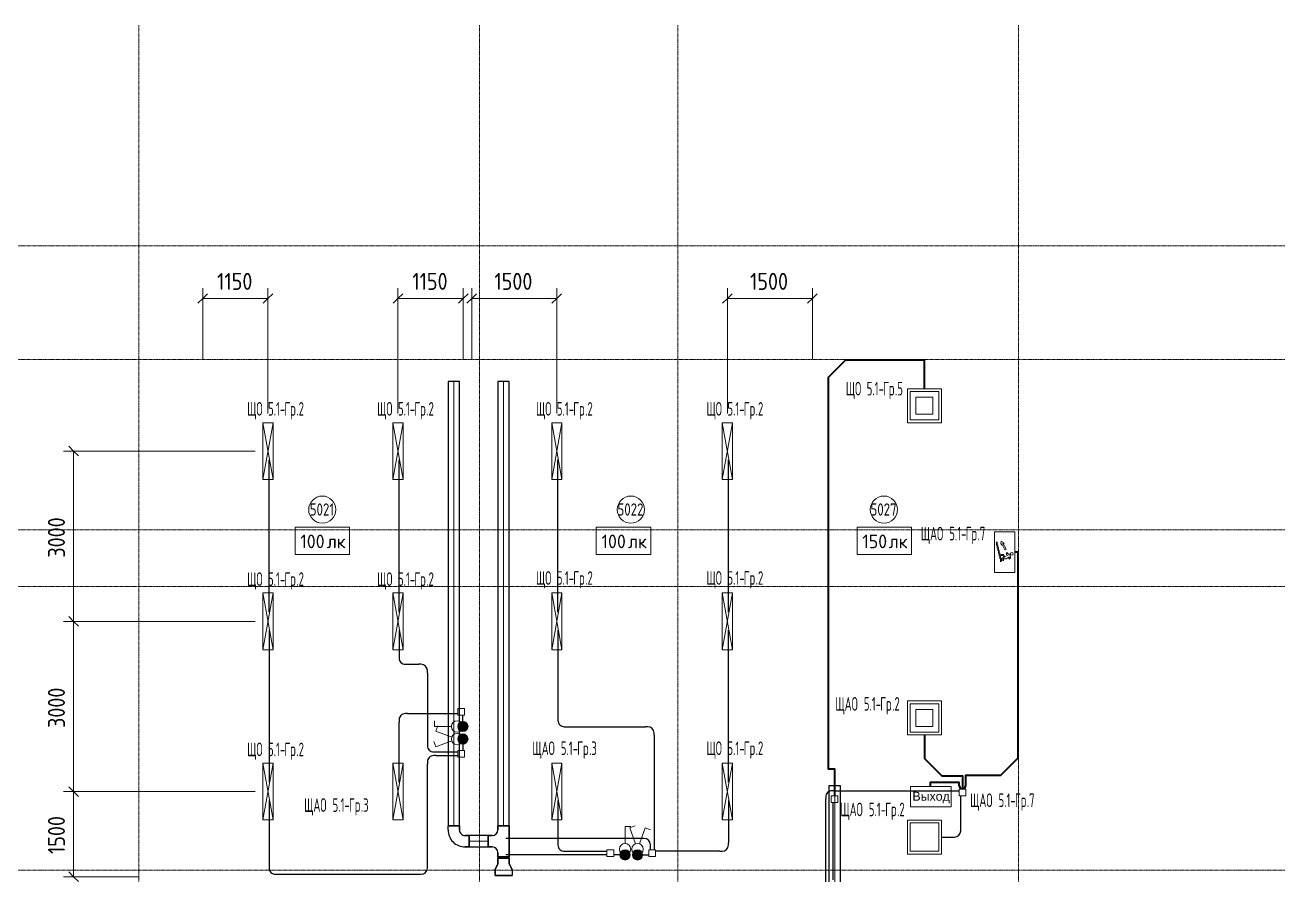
# Model space of a CAD drawing. Header units: millimetres. Extents: x -4730 to 98194, y -4296 to 93388.
# Drawn here: x 75996 to 98194, y 78419 to 93388 of the extents above; entities that cross this region are included whole.
import ezdxf

# ---------------------------------------------------------------- set-up
doc = ezdxf.new("R2010")
doc.units = ezdxf.units.MM
doc.linetypes.add('Линия сетки', pattern=[22.225, 12.7, -3.175, 3.175, -3.175])
doc.linetypes.add('Скрытая 0_75', pattern=[1.5, 0.75, -0.75])
for name, color, linetype, lineweight, true_color in [('Кабельные лотки', 5, 'Continuous', 25, 0x0000ff), ('Короба', 7, 'Continuous', 25, 0x008000), ('Опуск', 7, 'Скрытая 0_75', 18, 0x007f00), ('Соединительные детали кабельных лотков', 5, 'Continuous', 25, 0x0000ff), ('Соединительные детали коробов', 7, 'Continuous', 25, 0x008000), ('Типовые аннотации', 1, 'Continuous', 18, 0xff0000)]:
    doc.layers.add(name, color=color, linetype=linetype, lineweight=lineweight, true_color=true_color)
for name, color, linetype, lineweight in [('Марки помещений', 7, 'Continuous', 9), ('Марки силовых электроприборов', 7, 'Continuous', 9), ('Осевая линия', 7, 'Continuous', 18), ('Оси', 7, 'Continuous', 9), ('Провода', 7, 'Continuous', 35), ('Размеры', 7, 'Continuous', 9), ('Размеры-120', 7, 'Continuous', 9)]:
    doc.layers.add(name, color=color, linetype=linetype, lineweight=lineweight)
doc.styles.add('Arial', font='arial.ttf', dxfattribs={"height": 156})
doc.styles.add('GOST Common', font='GOST_Common.ttf', dxfattribs={"width": 0.6, "height": 240})
doc.styles.add('GOST Common_1', font='GOST_Common.ttf', dxfattribs={"width": 0.9, "height": 300})
doc.styles.add('GOST Common_2', font='GOST_Common.ttf', dxfattribs={"height": 240})
doc.styles.add('GOST Common_3', font='GOST_Common.ttf', dxfattribs={"width": 0.8, "height": 216})
doc.dimstyles.new('ADSK_Проверочный', dxfattribs={"dimscale": 304.8, "dimtxt": 301.714499, "dimasz": 0.556693, "dimexe": 0.590551, "dimexo": 0.590551, "dimgap": 0.19685, "dimtad": 1, "dimdec": 3, "dimrnd": 0.001, "dimdsep": 46, "dimtxsty": 'GOST Common_1', "dimblk1": 'OBLIQUE', "dimblk2": 'OBLIQUE', "dimsah": 1, "dimcen": 0.09, "dimazin": 0, "dimtfac": 1, "dimtdec": 4, "dimtix": 1, "dimtmove": 0, "dimatfit": 3, "dimfxl": 1, "dimtvp": 1, "dimtolj": 1, "dimtzin": 0, "dimarcsym": 2})

# ---------------------------------------------------------------- blocks, each defined once
blk = doc.blocks.new('M_Переходный патрубок для канального - Стандартная-3210953-Тех_ этаж')
at = {"layer": 'Соединительные детали кабельных лотков'}
for p, q in [((0, 150), (0, 150)), ((0, 150), (0, -150)), ((0, -150), (0, 150)), ((0, 150), (100, 150)), ((100, 150), (0, 150)), ((100, 150), (100, 150)), ((100, 150), (200, 100)), ((200, 100), (100, 150)), ((200, 100), (300, 100)), ((200, 100), (200, 100)), ((300, 100), (200, 100)), ((300, -100), (300, 100)), ((300, 100), (300, -100)), ((300, 100), (300, 100)), ((0, -150), (0, -150)), ((100, -150), (0, -150)), ((100, -150), (0, -150)), ((100, -150), (200, -100)), ((200, -100), (100, -150)), ((100, -150), (100, -150)), ((200, -100), (300, -100)), ((200, -100), (200, -100)), ((300, -100), (200, -100)), ((300, -100), (300, -100))]:
    blk.add_line(p, q, dxfattribs=at)
blk = doc.blocks.new('M_Горизонтальный изгиб-колено для канального - Стандартная-2451758-Тех_ этаж')
at = {"layer": 'Соединительные детали кабельных лотков'}
for p, q in [((-100, 200), (-100, 275)), ((100, 275), (-100, 275)), ((-100, 275), (100, 275)), ((-100, 275), (-100, 275)), ((-100, 275), (-100, 200)), ((100, 200), (100, 275)), ((100, 275), (100, 275)), ((100, 275), (100, 200)), ((-275, 100), (-275, 100)), ((-275, 100), (-275, -100)), ((-275, -100), (-275, 100)), ((-275, 100), (-200, 100)), ((-200, 100), (-275, 100)), ((-275, -100), (-275, -100)), ((-200, -100), (-275, -100)), ((-200, -100), (-275, -100))]:
    blk.add_line(p, q, dxfattribs=at)
for radius, end in [(100, 360), (300, 360), (100, 0), (300, 0)]:
    blk.add_arc((-200, 200), radius, 270, end, dxfattribs=at)
blk = doc.blocks.new('M_Горизонтальный тройник для канального - Радиус 100 мм-2451883-Тех_ этаж')
at = {"layer": 'Соединительные детали кабельных лотков'}
for p, q in [((275, 100), (-275, 100)), ((-275, 100), (-275, -100)), ((-275, -100), (-275, 100)), ((-275, 100), (275, 100)), ((-275, 100), (-275, 100)), ((275, -100), (275, 100)), ((275, 100), (275, -100)), ((275, 100), (275, 100)), ((-275, -100), (-200, -100)), ((-200, -100), (-275, -100)), ((-275, -100), (-275, -100)), ((-100, -200), (-100, -275)), ((-100, -275), (-100, -200)), ((100, -275), (100, -200)), ((100, -200), (100, -275)), ((200, -100), (275, -100)), ((275, -100), (200, -100)), ((275, -100), (275, -100)), ((-100, -275), (100, -275)), ((100, -275), (-100, -275)), ((-100, -275), (-100, -275)), ((100, -275), (100, -275))]:
    blk.add_line(p, q, dxfattribs=at)
for centre, start, end in [((-200, -200), 0, 90), ((-200, -200), 0, 90), ((200, -200), 90, 180), ((200, -200), 90, 180)]:
    blk.add_arc(centre, 100, start, end, dxfattribs=at)
blk = doc.blocks.new('M_Короб_ отвод - Плоский торец - ПВХ - Стандартная-2386742-Тех_ этаж')
at = {"layer": 'Соединительные детали коробов'}
for p, q in [((45130, 82371.95), (45130, 82410.05)), ((45130, 82260), (45130, 82371.95)), ((45130, 82260), (45130, 82260))]:
    blk.add_line(p, q, dxfattribs=at)
blk = doc.blocks.new('M_Короб_ отвод - Плоский торец - ПВХ - Стандартная-V1-Тех_ этаж')
at = {"layer": 'Соединительные детали коробов'}
for p, q in [((0, 111.95), (0, 150.05)), ((-150.05, 0), (-111.95, 0))]:
    blk.add_line(p, q, dxfattribs=at)
blk.add_arc((-111.95, 111.95), 111.95, 270, 0, dxfattribs=at)
blk = doc.blocks.new('DIMBLOCK110-Тех_ этаж')
at = {"layer": 'Размеры-120'}
for p, q in [((76849, 79885), (76764, 79970)), ((80047, 79885), (76669, 79885)), ((76849, 78385), (76849, 79885)), ((76849, 79885), (76934, 79800)), ((76849, 79885), (80047, 79885)), ((77990, 78385), (76669, 78385)), ((76849, 78385), (76764, 78470)), ((76849, 78385), (76934, 78300)), ((76849, 78385), (77990, 78385))]:
    blk.add_line(p, q, dxfattribs=at)
at = {"layer": 'Размеры-120', "color": 0, "insert": (76397, 78785), "char_height": 300, "width": 840.71, "attachment_point": 1, "rotation": 90, "line_spacing_factor": 1.022761, "style": 'GOST Common_1'}
blk.add_mtext('1500', dxfattribs=at)
blk = doc.blocks.new('_Oblique')
at = {"color": 0, "linetype": 'ByBlock', "lineweight": -2}
blk.add_line((-0.5, -0.5), (0.5, 0.5), dxfattribs=at)
blk = doc.blocks.new('DIMBLOCK111-Тех_ этаж')
at = {"layer": 'Размеры-120'}
for p, q in [((80047, 82885), (76669, 82885)), ((76849, 82885), (76764, 82970)), ((76849, 79885), (76849, 82885)), ((76849, 82885), (76934, 82800)), ((76849, 82885), (80047, 82885)), ((76849, 79885), (76764, 79970)), ((80047, 79885), (76669, 79885)), ((76849, 79885), (76934, 79800)), ((76849, 79885), (80047, 79885))]:
    blk.add_line(p, q, dxfattribs=at)
at = {"layer": 'Размеры-120', "color": 0, "insert": (76397, 81007), "char_height": 300, "width": 908.21, "attachment_point": 1, "rotation": 90, "line_spacing_factor": 1.022761, "style": 'GOST Common_1'}
blk.add_mtext('3000', dxfattribs=at)
blk = doc.blocks.new('DIMBLOCK112-Тех_ этаж')
at = {"layer": 'Размеры-120'}
for p, q in [((76849, 85885), (76764, 85970)), ((80047, 85885), (76669, 85885)), ((76849, 82885), (76849, 85885)), ((76849, 85885), (76934, 85800)), ((76849, 85885), (80047, 85885)), ((80047, 82885), (76669, 82885)), ((76849, 82885), (76764, 82970)), ((76849, 82885), (76934, 82800)), ((76849, 82885), (80047, 82885))]:
    blk.add_line(p, q, dxfattribs=at)
at = {"layer": 'Размеры-120', "color": 0, "insert": (76397, 84007), "char_height": 300, "width": 908.21, "attachment_point": 1, "rotation": 90, "line_spacing_factor": 1.022761, "style": 'GOST Common_1'}
blk.add_mtext('3000', dxfattribs=at)
blk = doc.blocks.new('DIMBLOCK113-Тех_ этаж')
at = {"layer": 'Размеры-120'}
for p, q in [((79125, 88573), (79040, 88488)), ((79125, 87510), (79125, 88753)), ((79125, 88573), (79210, 88658)), ((79125, 88573), (80275, 88573)), ((79125, 88573), (79125, 87510)), ((80275, 88573), (80190, 88488)), ((80275, 86545), (80275, 88753)), ((80275, 88573), (80360, 88658)), ((80275, 88573), (80275, 86545))]:
    blk.add_line(p, q, dxfattribs=at)
at = {"layer": 'Размеры-120', "color": 0, "insert": (79378, 89025), "char_height": 300, "width": 773.21, "attachment_point": 1, "line_spacing_factor": 1.022761, "style": 'GOST Common_1'}
blk.add_mtext('1150', dxfattribs=at)
blk = doc.blocks.new('DIMBLOCK114-Тех_ этаж')
at = {"layer": 'Размеры-120'}
for p, q in [((82565, 88573), (82480, 88488)), ((82565, 86545), (82565, 88753)), ((82565, 88573), (82650, 88658)), ((82565, 88573), (83715, 88573)), ((82565, 88573), (82565, 86545)), ((83715, 88573), (83630, 88488)), ((83715, 87510), (83715, 88753)), ((83715, 88573), (83800, 88658)), ((83715, 88573), (83715, 87510))]:
    blk.add_line(p, q, dxfattribs=at)
at = {"layer": 'Размеры-120', "color": 0, "insert": (82818, 89025), "char_height": 300, "width": 773.21, "attachment_point": 1, "line_spacing_factor": 1.022761, "style": 'GOST Common_1'}
blk.add_mtext('1150', dxfattribs=at)
blk = doc.blocks.new('DIMBLOCK115-Тех_ этаж')
at = {"layer": 'Размеры-120'}
for p, q in [((83865, 88573), (83780, 88488)), ((83865, 87510), (83865, 88753)), ((83865, 88573), (83950, 88658)), ((83865, 88573), (85365, 88573)), ((83865, 88573), (83865, 87510)), ((85365, 88573), (85280, 88488)), ((85365, 86545), (85365, 88753)), ((85365, 88573), (85450, 88658)), ((85365, 88573), (85365, 86545))]:
    blk.add_line(p, q, dxfattribs=at)
at = {"layer": 'Размеры-120', "color": 0, "insert": (84265, 89025), "char_height": 300, "width": 840.71, "attachment_point": 1, "line_spacing_factor": 1.022761, "style": 'GOST Common_1'}
blk.add_mtext('1500', dxfattribs=at)
blk = doc.blocks.new('DIMBLOCK116-Тех_ этаж')
at = {"layer": 'Размеры-120'}
for p, q in [((88370, 88573), (88285, 88488)), ((88370, 86545), (88370, 88753)), ((88370, 88573), (88455, 88658)), ((88370, 88573), (89870, 88573)), ((88370, 88573), (88370, 86545)), ((89870, 88573), (89785, 88488)), ((89870, 87510), (89870, 88753)), ((89870, 88573), (89955, 88658)), ((89870, 88573), (89870, 87510))]:
    blk.add_line(p, q, dxfattribs=at)
at = {"layer": 'Размеры-120', "color": 0, "insert": (88770, 89025), "char_height": 300, "width": 840.71, "attachment_point": 1, "line_spacing_factor": 1.022761, "style": 'GOST Common_1'}
blk.add_mtext('1500', dxfattribs=at)
blk = doc.blocks.new('ADSK_Марка_Помещение_1_ГОСТ21-501-2011 - Номер-85995-Тех_ этаж')
at = {"layer": 'Марки помещений'}
blk.add_circle((0, 0), 2, dxfattribs=at)
blk = doc.blocks.new('Морка помещения_освещённость_ - Морка помещения_освещённость_-1484368-Тех_ этаж')
at = {"layer": 'Марки помещений', "color": 190, "true_color": 0x8000ff}
for p, q in [((-4, 0), (-4, 4)), ((-4, 4), (4, 4)), ((4, 4), (4, 0)), ((4, 0), (-4, 0))]:
    blk.add_line(p, q, dxfattribs=at)

msp = doc.modelspace()

# ---------------------------------------------------------------- hatches: boundary and pattern name
at = {"layer": 'Опуск', "linetype": 'Continuous'}
h = msp.add_hatch(color=256, dxfattribs=at)
edge = h.paths.add_edge_path(flags=0)
edge.add_arc((83710, 81031.9086), 90, 180, 360)
edge.add_arc((83710, 81031.9086), 90, 0, 180)
h = msp.add_hatch(color=256, dxfattribs=at)
edge = h.paths.add_edge_path(flags=0)
edge.add_arc((83710, 80811.9086), 90, 180, 360)
edge.add_arc((83710, 80811.9086), 90, 0, 180)
h = msp.add_hatch(color=256, dxfattribs=at)
edge = h.paths.add_edge_path(flags=0)
edge.add_arc((86566.8132, 78770), 90, 180, 360)
edge.add_arc((86566.8132, 78770), 90, 0, 180)
h = msp.add_hatch(color=256, dxfattribs=at)
edge = h.paths.add_edge_path(flags=0)
edge.add_arc((86786.8132, 78770), 90, 180, 360)
edge.add_arc((86786.8132, 78770), 90, 0, 180)

# ---------------------------------------------------------------- linework, layer by layer
at = {"layer": 'Кабельные лотки'}
for p, q in [((83647.9607, 87110), (83447.9607, 87110)), ((83447.9607, 87110), (83447.9607, 79285)), ((83647.9607, 79285), (83647.9607, 87110)), ((84527.9607, 87110), (84327.9607, 87110)), ((84327.9607, 87110), (84327.9607, 79285)), ((84527.9607, 79285), (84527.9607, 87110)), ((90361.5401, 79985.7398), (90161.5401, 79985.7398)), ((90161.5401, 79985.7398), (90161.5401, 78205.6966)), ((90361.5401, 78205.6966), (90361.5401, 79985.7398)), ((83647.9607, 79285), (83447.9607, 79285)), ((84527.9607, 79285), (84327.9607, 79285)), ((83822.9607, 79110), (83822.9607, 78910)), ((84152.9607, 79110), (83822.9607, 79110)), ((84152.9607, 79110), (84152.9607, 78910)), ((83822.9607, 78910), (84152.9607, 78910)), ((84527.9607, 78735), (84327.9607, 78735)), ((84327.9607, 78735), (84327.9607, 78710)), ((84527.9607, 78710), (84327.9607, 78710)), ((84527.9607, 78710), (84527.9607, 78735))]:
    msp.add_line(p, q, dxfattribs=at)
at = {"layer": 'Короба'}
for p, q in [((80294.2469, 83048.8269), (80294.2469, 85728.8269)), ((82584.2469, 83048.8269), (82584.2469, 85728.8269)), ((85384.2469, 83048.8269), (85384.2469, 85728.8269)), ((88389.2469, 83048.8269), (88389.2469, 85728.8269)), ((80294.2469, 82728.8269), (80294.2469, 80048.8269)), ((82584.2469, 82728.8269), (82584.2469, 82278.8769)), ((85384.2469, 82728.8269), (85384.2469, 81178.8769)), ((88389.2469, 80048.8269), (88389.2469, 82728.8269)), ((82734.2969, 82128.8269), (82934.1969, 82128.8269)), ((83084.2469, 81978.7769), (83084.2469, 80733.4586)), ((82734.2969, 81260.4086), (83618.5, 81260.4086)), ((82584.2469, 80048.8269), (82584.2469, 81110.3586)), ((83710, 81181.9586), (83710, 81231.9086)), ((85534.2969, 81028.8269), (86928.2632, 81028.8269)), ((87078.3132, 80878.7769), (87078.3132, 78861.5)), ((83234.2969, 80583.4086), (83618.5, 80583.4086)), ((83710, 80661.8586), (83710, 80611.9086)), ((83084.2469, 78578.8769), (83084.2469, 80370.3586)), ((83234.2969, 80520.4086), (83618.5, 80520.4086)), ((80294.2469, 79728.8269), (80294.2469, 78578.8769)), ((85384.2469, 79728.8269), (85384.2469, 78983.05)), ((88389.2469, 79728.8269), (88389.2469, 78983.05)), ((90104.7098, 78202.4245), (90104.7098, 79751.1426)), ((90226.4903, 79691.4133), (90226.4903, 78332.8534)), ((90254.7598, 79901.1926), (92454.893, 79901.1926)), ((92483.393, 79233.9245), (92483.393, 79809.6926)), ((86865.2632, 79061.5), (84466.8132, 79061.5)), ((92144.0457, 79083.8745), (92333.343, 79083.8745)), ((85534.2969, 78833), (86246.8132, 78833)), ((87015.3132, 78861.5), (87015.3132, 78911.45)), ((88239.1969, 78833), (87106.8132, 78833)), ((86246.8132, 78770), (84466.8132, 78770)), ((86416.7632, 78770), (86366.8132, 78770)), ((86936.8632, 78770), (86986.8132, 78770)), ((80444.2969, 78428.8269), (82934.1969, 78428.8269))]:
    msp.add_line(p, q, dxfattribs=at)
at = {"layer": 'Опуск', "linetype": 'Continuous'}
for centre, start, end in [((83710, 81031.9086), 0, 180), ((83710, 81031.9086), 180, 0), ((83710, 80811.9086), 0, 180), ((83710, 80811.9086), 180, 0), ((86566.8132, 78770), 0, 180), ((86786.8132, 78770), 0, 180), ((86566.8132, 78770), 180, 0), ((86786.8132, 78770), 180, 0)]:
    msp.add_arc(centre, 90, start, end, dxfattribs=at)
at = {"layer": 'Осевая линия'}
for p, q in [((83547.9607, 79285), (83547.9607, 87110)), ((84427.9607, 79285), (84427.9607, 87110)), ((90261.5401, 78205.6966), (90261.5401, 79985.7398)), ((84152.9607, 79010), (83822.9607, 79010)), ((84427.9607, 78710), (84427.9607, 78735))]:
    msp.add_line(p, q, dxfattribs=at)
at = {"layer": 'Оси', "linetype": 'Линия сетки'}
for p, q in [((78000, 93388.3703), (78000, -3096.3487)), ((84000, 93388.3703), (84000, -3096.3487)), ((87500, 93388.3703), (87500, -3096.3487)), ((93500, 93388.3703), (93500, -3096.3487)), ((98194.2682, 89500), (-3530.0173, 89500)), ((98194.2682, 87500), (-3530.0173, 87500)), ((98194.2682, 84500), (-3530.0173, 84500)), ((98194.2682, 83500), (-2006.0173, 83500)), ((98194.2682, 78500), (-3530.0173, 78500))]:
    msp.add_line(p, q, dxfattribs=at)
at = {"layer": 'Провода', "flags": 128}
for points in [[(91845.1307, 86983.8745), (91846.5457, 87483.8745), (90451.3457, 87483.8745), (90146.5457, 87179.0745), (90146.5457, 80283.8745), (90257.9854, 80283.8745), (90257.9897, 79811.4133)], [(93436.7452, 84108.8543), (93490, 84110), (93490, 80474.8), (93185.2, 80170), (92570, 80170), (92570, 79990), (92542.3761, 79929.6926)], [(91844.9476, 80883.8745), (91845.8691, 80468.6737), (92151.3457, 80163.8745), (92514.8882, 80163.8745), (92514.892, 79929.6926)], [(91951.4515, 79976.7452), (91950, 80050), (92450, 80050), (92450, 79990), (92482.5294, 79929.6926)]]:
    msp.add_lwpolyline(points, dxfattribs=at)
at = {"layer": 'Типовые аннотации', "color": 5, "true_color": 0x0000ff}
for p, q in [((91544.2817, 86983.8745), (92144.2817, 86983.8745)), ((91544.2817, 86383.8745), (91544.2817, 86983.8745)), ((91594.2817, 86933.8745), (92094.2817, 86933.8745)), ((91594.2817, 86433.8745), (91594.2817, 86933.8745)), ((91694.2817, 86833.8745), (91694.2817, 86533.8745)), ((91994.2817, 86833.8745), (91694.2817, 86833.8745)), ((91994.2817, 86533.8745), (91994.2817, 86833.8745)), ((92094.2817, 86933.8745), (92094.2817, 86433.8745)), ((92144.2817, 86983.8745), (92144.2817, 86383.8745)), ((80185, 86385), (80365, 86385)), ((80185, 85385), (80185, 86385)), ((80365, 86385), (80185, 85385)), ((80185, 86385), (80365, 85385)), ((80365, 86385), (80365, 85385)), ((82475, 86385), (82655, 86385)), ((82475, 85385), (82475, 86385)), ((82655, 86385), (82475, 85385)), ((82475, 86385), (82655, 85385)), ((82655, 86385), (82655, 85385)), ((85275, 86385), (85455, 86385)), ((85275, 85385), (85275, 86385)), ((85455, 86385), (85275, 85385)), ((85275, 86385), (85455, 85385)), ((85455, 86385), (85455, 85385)), ((88280, 86385), (88460, 86385)), ((88280, 85385), (88280, 86385)), ((88460, 86385), (88280, 85385)), ((88280, 86385), (88460, 85385)), ((88460, 86385), (88460, 85385)), ((92144.2817, 86383.8745), (91544.2817, 86383.8745)), ((92094.2817, 86433.8745), (91594.2817, 86433.8745)), ((91694.2817, 86533.8745), (91994.2817, 86533.8745)), ((80365, 85385), (80185, 85385)), ((82655, 85385), (82475, 85385)), ((85455, 85385), (85275, 85385)), ((88460, 85385), (88280, 85385)), ((80185, 83385), (80365, 83385)), ((80185, 82385), (80185, 83385)), ((80365, 83385), (80185, 82385)), ((80185, 83385), (80365, 82385)), ((80365, 83385), (80365, 82385)), ((82475, 83385), (82655, 83385)), ((82475, 82385), (82475, 83385)), ((82655, 83385), (82475, 82385)), ((82475, 83385), (82655, 82385)), ((82655, 83385), (82655, 82385)), ((85275, 83385), (85455, 83385)), ((85275, 82385), (85275, 83385)), ((85455, 83385), (85275, 82385)), ((85275, 83385), (85455, 82385)), ((85455, 83385), (85455, 82385)), ((88280, 83385), (88460, 83385)), ((88280, 82385), (88280, 83385)), ((88460, 83385), (88280, 82385)), ((88280, 83385), (88460, 82385)), ((88460, 83385), (88460, 82385)), ((80365, 82385), (80185, 82385)), ((82655, 82385), (82475, 82385)), ((85455, 82385), (85275, 82385)), ((88460, 82385), (88280, 82385)), ((83267.6816, 81042.6859), (83233.4796, 80948.7166)), ((83515.3874, 80846.1106), (83233.4796, 80948.7166)), ((83233.4796, 80675.1005), (83199.2776, 80769.0698)), ((83515.3874, 80777.7066), (83233.4796, 80675.1005)), ((80185, 80385), (80365, 80385)), ((80185, 79385), (80185, 80385)), ((80365, 80385), (80185, 79385)), ((80185, 80385), (80365, 79385)), ((80365, 80385), (80365, 79385)), ((88280, 80385), (88460, 80385)), ((88280, 79385), (88280, 80385)), ((88460, 80385), (88280, 79385)), ((88280, 80385), (88460, 79385)), ((88460, 80385), (88460, 79385)), ((80365, 79385), (80185, 79385)), ((86650.0051, 79246.5204), (86743.9744, 79280.7224)), ((88460, 79385), (88280, 79385)), ((86752.6111, 78964.6126), (86650.0051, 79246.5204)), ((86821.0152, 78964.6126), (86923.6212, 79246.5204)), ((87017.5905, 79212.3184), (86923.6212, 79246.5204))]:
    msp.add_line(p, q, dxfattribs=at)
at = {"layer": 'Типовые аннотации', "color": 96, "true_color": 0x008000}
for p, q in [((93076.7452, 84464.9821), (93436.7452, 84464.9821)), ((93076.7452, 83744.9821), (93076.7452, 84464.9821)), ((93436.7452, 84464.9821), (93436.7452, 83744.9821)), ((93110.7205, 84223.8825), (93110.7205, 84283.8825)), ((93122.7205, 84283.8825), (93122.7205, 84235.8825)), ((93122.7205, 84175.8825), (93122.7205, 84223.8825)), ((93134.7205, 84235.8825), (93134.7205, 84187.8825)), ((93134.7205, 84127.8825), (93134.7205, 84175.8825)), ((93146.7205, 84187.8825), (93146.7205, 84139.8825)), ((93158.7205, 84139.8825), (93158.7205, 84091.8825)), ((93192.6164, 84249.3333), (93194.4355, 84297.2988)), ((93203.82, 84228.1089), (93192.6164, 84249.3333)), ((93194.4355, 84297.2988), (93235.0653, 84271.7407)), ((93204.7296, 84252.0916), (93203.82, 84228.1089)), ((93260.748, 84145.9694), (93204.7296, 84252.0916)), ((93246.2689, 84250.5162), (93225.954, 84263.2953)), ((93225.954, 84263.2953), (93281.9725, 84157.173)), ((93235.0653, 84271.7407), (93246.2689, 84250.5162)), ((93281.9725, 84157.173), (93260.748, 84145.9694)), ((93146.7205, 84079.8825), (93146.7205, 84127.8825)), ((93158.7205, 84031.8825), (93158.7205, 84079.8825)), ((93170.7205, 84091.8825), (93170.7205, 84043.8825)), ((93170.7205, 83983.8825), (93170.7205, 84031.8825)), ((93182.7205, 84043.8825), (93182.7205, 83995.8825)), ((93182.7205, 83935.8825), (93182.7205, 83983.8825)), ((93238.4276, 84063.3901), (93190.4276, 84063.3901)), ((93190.4276, 84045.3901), (93228.0353, 84045.3901)), ((93194.7205, 83995.8825), (93194.7205, 83935.8825)), ((93250.8584, 84005.8594), (93216.0353, 84005.8594)), ((93216.0353, 84005.8594), (93216.0353, 83951.8594)), ((93228.0353, 84045.3901), (93250.8584, 84005.8594)), ((93234.0353, 83951.8594), (93234.0353, 83987.8594)), ((93234.0353, 83987.8594), (93282.0353, 83987.8594)), ((93262.4276, 84021.8209), (93238.4276, 84063.3901)), ((93324.7814, 84057.8209), (93262.4276, 84021.8209)), ((93282.0353, 83987.8594), (93344.3891, 84023.8594)), ((93290.3891, 84099.8209), (93290.3891, 84057.8209)), ((93308.3891, 84075.8209), (93308.3891, 84099.8209)), ((93338.3891, 84075.8209), (93308.3891, 84075.8209)), ((93344.3891, 84008.644), (93322.2122, 83995.8401)), ((93331.2122, 83980.2517), (93362.3891, 83998.2517)), ((93362.3891, 84034.2517), (93338.3891, 84075.8209)), ((93362.3891, 83998.2517), (93362.3891, 84034.2517)), ((93436.7452, 83744.9821), (93076.7452, 83744.9821)), ((91595.0179, 79616.7452), (91595.0179, 79976.7452)), ((91595.0179, 79976.7452), (92315.0179, 79976.7452)), ((92315.0179, 79976.7452), (92315.0179, 79616.7452)), ((92315.0179, 79616.7452), (91595.0179, 79616.7452))]:
    msp.add_line(p, q, dxfattribs=at)
at = {"layer": 'Типовые аннотации'}
for p, q in [((91544.2817, 81483.8745), (92144.2817, 81483.8745)), ((91544.2817, 80883.8745), (91544.2817, 81483.8745)), ((92144.2817, 81483.8745), (92144.2817, 80883.8745)), ((83618.5, 81351.9086), (83738.5, 81351.9086)), ((83618.5, 81231.9086), (83618.5, 81351.9086)), ((83738.5, 81351.9086), (83738.5, 81231.9086)), ((91594.2817, 81433.8745), (92094.2817, 81433.8745)), ((91594.2817, 80933.8745), (91594.2817, 81433.8745)), ((91694.2817, 81333.8745), (91694.2817, 81033.8745)), ((91994.2817, 81333.8745), (91694.2817, 81333.8745)), ((91994.2817, 81033.8745), (91994.2817, 81333.8745)), ((92094.2817, 81433.8745), (92094.2817, 80933.8745)), ((83209.3567, 81131.9086), (83209.3567, 81031.9086)), ((83509.3567, 81031.9086), (83209.3567, 81031.9086)), ((83738.5, 81231.9086), (83618.5, 81231.9086)), ((91694.2817, 81033.8745), (91994.2817, 81033.8745)), ((92144.2817, 80883.8745), (91544.2817, 80883.8745)), ((92094.2817, 80933.8745), (91594.2817, 80933.8745)), ((82475, 80385), (82655, 80385)), ((82475, 79385), (82475, 80385)), ((82655, 80385), (82475, 79385)), ((82475, 80385), (82655, 79385)), ((82655, 80385), (82655, 79385)), ((85275, 80385), (85455, 80385)), ((85275, 79385), (85275, 80385)), ((85455, 80385), (85275, 79385)), ((85275, 80385), (85455, 79385)), ((85455, 80385), (85455, 79385)), ((92454.893, 79929.6926), (92574.893, 79929.6926)), ((92454.893, 79809.6926), (92454.893, 79929.6926)), ((92574.893, 79929.6926), (92574.893, 79809.6926)), ((92574.893, 79809.6926), (92454.893, 79809.6926)), ((82655, 79385), (82475, 79385)), ((85455, 79385), (85275, 79385)), ((86566.8132, 78970.6433), (86566.8132, 79270.6433)), ((86666.8132, 79270.6433), (86566.8132, 79270.6433)), ((91544.2817, 79383.8745), (92144.2817, 79383.8745)), ((91544.2817, 78783.8745), (91544.2817, 79383.8745)), ((91594.2817, 79333.8745), (92094.2817, 79333.8745)), ((91594.2817, 78833.8745), (91594.2817, 79333.8745)), ((92094.2817, 79333.8745), (92094.2817, 78833.8745)), ((92144.2817, 79383.8745), (92144.2817, 78783.8745)), ((86246.8132, 78861.5), (86366.8132, 78861.5)), ((86246.8132, 78741.5), (86246.8132, 78861.5)), ((86366.8132, 78861.5), (86366.8132, 78741.5)), ((92094.2817, 78833.8745), (91594.2817, 78833.8745)), ((86366.8132, 78741.5), (86246.8132, 78741.5)), ((92144.2817, 78783.8745), (91544.2817, 78783.8745))]:
    msp.add_line(p, q, dxfattribs=at)
at = {"layer": 'Типовые аннотации', "color": 16, "true_color": 0x800000}
for p, q in [((83618.5, 80611.9086), (83738.5, 80611.9086)), ((83618.5, 80491.9086), (83618.5, 80611.9086)), ((83738.5, 80611.9086), (83738.5, 80491.9086)), ((83738.5, 80491.9086), (83618.5, 80491.9086)), ((90197.9903, 79811.4133), (90317.9903, 79811.4133)), ((90197.9903, 79691.4133), (90197.9903, 79811.4133)), ((90317.9903, 79691.4133), (90197.9903, 79691.4133)), ((90317.9903, 79811.4133), (90317.9903, 79691.4133)), ((86986.8132, 78861.5), (87106.8132, 78861.5)), ((86986.8132, 78741.5), (86986.8132, 78861.5)), ((87106.8132, 78861.5), (87106.8132, 78741.5)), ((87106.8132, 78741.5), (86986.8132, 78741.5))]:
    msp.add_line(p, q, dxfattribs=at)
at = {"layer": 'Типовые аннотации', "color": 96, "true_color": 0x008000}
msp.add_circle((93382.9203, 84073.8182), 24, dxfattribs=at)
at = {"layer": 'Типовые аннотации'}
for centre in [(83609.3567, 81031.9086), (86566.8132, 78870.6433)]:
    msp.add_circle(centre, 100, dxfattribs=at)
at = {"layer": 'Типовые аннотации', "color": 5, "true_color": 0x0000ff}
for centre in [(83609.3567, 80811.9086), (86786.8132, 78870.6433)]:
    msp.add_circle(centre, 100, dxfattribs=at)

# ---------------------------------------------------------------- block references
at = {"layer": 'Марки помещений', "xscale": 120, "yscale": 120, "zscale": 120}
for p in [(81232.0518, 84852.9017), (86670.75, 84852.9017), (91129.7808, 84852.9017)]:
    msp.add_blockref('ADSK_Марка_Помещение_1_ГОСТ21-501-2011 - Номер-85995-Тех_ этаж', p, dxfattribs=at)
at = {"layer": 'Марки помещений', "color": 190, "true_color": 0x8000ff, "xscale": 120, "yscale": 120, "zscale": 120}
for p in [(81232.0518, 84061.4339), (86540.461, 84061.4339), (91135.6229, 84061.4339)]:
    msp.add_blockref('Морка помещения_освещённость_ - Морка помещения_освещённость_-1484368-Тех_ этаж', p, dxfattribs=at)
at = {"layer": 'Соединительные детали кабельных лотков'}
for name, p, rotation in [('M_Горизонтальный изгиб-колено для канального - Стандартная-2451758-Тех_ этаж', (83547.9607, 79010), 270), ('M_Горизонтальный изгиб-колено для канального - Стандартная-2451758-Тех_ этаж', (83547.9607, 79010), 270), ('M_Горизонтальный тройник для канального - Радиус 100 мм-2451883-Тех_ этаж', (84427.9607, 79010), 270), ('M_Горизонтальный тройник для канального - Радиус 100 мм-2451883-Тех_ этаж', (84427.9607, 79010), 270), ('M_Переходный патрубок для канального - Стандартная-3210953-Тех_ этаж', (84427.9607, 78410), 90), ('M_Переходный патрубок для канального - Стандартная-3210953-Тех_ этаж', (84427.9607, 78410), 90)]:
    msp.add_blockref(name, p, dxfattribs=dict(at, rotation=rotation))
at = {"layer": 'Соединительные детали коробов'}
for name, p, rotation in [('M_Короб_ отвод - Плоский торец - ПВХ - Стандартная-V1-Тех_ этаж', (82584.2469, 82128.8269), 270), ('M_Короб_ отвод - Плоский торец - ПВХ - Стандартная-V1-Тех_ этаж', (83084.2469, 82128.8269), 90), ('M_Короб_ отвод - Плоский торец - ПВХ - Стандартная-V1-Тех_ этаж', (82584.2469, 81260.4086), 180), ('M_Короб_ отвод - Плоский торец - ПВХ - Стандартная-V1-Тех_ этаж', (85384.2469, 81028.8269), 270), ('M_Короб_ отвод - Плоский торец - ПВХ - Стандартная-V1-Тех_ этаж', (87078.3132, 81028.8269), 90), ('M_Короб_ отвод - Плоский торец - ПВХ - Стандартная-2386742-Тех_ этаж', (128840, 163071.9086), 180), ('M_Короб_ отвод - Плоский торец - ПВХ - Стандартная-V1-Тех_ этаж', (83084.2469, 80583.4086), 270), ('M_Короб_ отвод - Плоский торец - ПВХ - Стандартная-V1-Тех_ этаж', (83084.2469, 80520.4086), 180), ('M_Короб_ отвод - Плоский торец - ПВХ - Стандартная-V1-Тех_ этаж', (90104.7098, 79901.1926), 180), ('M_Короб_ отвод - Плоский торец - ПВХ - Стандартная-V1-Тех_ этаж', (87015.3132, 79061.5), 90), ('M_Короб_ отвод - Плоский торец - ПВХ - Стандартная-V1-Тех_ этаж', (85384.2469, 78833), 270), ('M_Короб_ отвод - Плоский торец - ПВХ - Стандартная-2386742-Тех_ этаж', (168826.8132, 33640), 90), ('M_Короб_ отвод - Плоский торец - ПВХ - Стандартная-2386742-Тех_ этаж', (4526.8132, 123900), 270), ('M_Короб_ отвод - Плоский торец - ПВХ - Стандартная-V1-Тех_ этаж', (80294.2469, 78428.8269), 270)]:
    msp.add_blockref(name, p, dxfattribs=dict(at, rotation=rotation))
for name, p in [('M_Короб_ отвод - Плоский торец - ПВХ - Стандартная-2386742-Тех_ этаж', (38580, -1228.0914)), ('M_Короб_ отвод - Плоский торец - ПВХ - Стандартная-V1-Тех_ этаж', (92483.393, 79083.8745)), ('M_Короб_ отвод - Плоский торец - ПВХ - Стандартная-V1-Тех_ этаж', (88389.2469, 78833)), ('M_Короб_ отвод - Плоский торец - ПВХ - Стандартная-V1-Тех_ этаж', (83084.2469, 78428.8269))]:
    msp.add_blockref(name, p, dxfattribs=at)

# ---------------------------------------------------------------- texts
at = {"layer": 'Марки помещений', "char_height": 216, "attachment_point": 1, "style": 'GOST Common_3'}
for s, insert, width in [('5021', (81010.9359, 84963.6889), 546.4302), ('5022', (86433.7941, 84963.6889), 584.9112), ('5027', (90892.8249, 84963.6889), 584.9112)]:
    msp.add_mtext(s, dxfattribs=dict(at, insert=insert, width=width))
at = {"layer": 'Марки помещений', "color": 190, "true_color": 0x8000ff, "char_height": 240, "attachment_point": 1, "style": 'GOST Common_2'}
for s, insert, width in [('100', (80844.168, 84413.1459), 567.59475), ('100', (86152.5772, 84413.1459), 567.59475), ('150', (90747.739, 84413.1459), 567.59475), ('лк', (81312.4805, 84413.1459), 413.67075), ('лк', (86620.8897, 84413.1459), 413.67075), ('лк', (91216.0515, 84413.1459), 413.67075)]:
    msp.add_mtext(s, dxfattribs=dict(at, insert=insert, width=width))
at = {"layer": 'Марки силовых электроприборов', "char_height": 240, "attachment_point": 1, "style": 'GOST Common'}
for s, insert, width in [('ЩО', (90457.6359, 87104.5611), 340.55685), (' 5.1-', (90738.6234, 87104.5611), 455.99985), ('Гр', (91114.8609, 87104.5611), 253.9746), ('.5', (91324.4109, 87104.5611), 178.93665), ('ЩО', (79907.3414, 86749.0093), 340.55685), (' 5.1-', (80188.3289, 86749.0093), 455.99985), ('Гр', (80564.5664, 86749.0093), 253.9746), ('.2', (80774.1164, 86749.0093), 178.93665), ('ЩО', (82197.3414, 86749.0093), 340.55685), (' 5.1-', (82478.3289, 86749.0093), 455.99985), ('Гр', (82854.5664, 86749.0093), 253.9746), ('.2', (83064.1164, 86749.0093), 178.93665), ('ЩО', (84997.3414, 86749.0093), 340.55685), (' 5.1-', (85278.3289, 86749.0093), 455.99985), ('Гр', (85654.5664, 86749.0093), 253.9746), ('.2', (85864.1164, 86749.0093), 178.93665), ('ЩО', (88002.3413, 86749.0093), 340.55685), (' 5.1-', (88283.3288, 86749.0093), 455.99985), ('Гр', (88659.5663, 86749.0093), 253.9746), ('.2', (88869.1163, 86749.0093), 178.93665), ('ЩАО', (91779.1356, 84550.5042), 502.17705), (' 5.1-', (92193.4731, 84550.5042), 455.99985), ('Гр', (92569.7106, 84550.5042), 253.9746), ('.7', (92779.2606, 84550.5042), 178.93665), ('ЩО', (79907.3414, 83749.0093), 340.55685), (' 5.1-', (80188.3289, 83749.0093), 455.99985), ('Гр', (80564.5664, 83749.0093), 253.9746), ('.2', (80774.1164, 83749.0093), 178.93665), ('ЩО', (82197.3414, 83749.0093), 340.55685), (' 5.1-', (82478.3289, 83749.0093), 455.99985), ('Гр', (82854.5664, 83749.0093), 253.9746), ('.2', (83064.1164, 83749.0093), 178.93665), ('ЩО', (84997.3414, 83769.0093), 340.55685), (' 5.1-', (85278.3289, 83769.0093), 455.99985), ('Гр', (85654.5664, 83769.0093), 253.9746), ('.2', (85864.1164, 83769.0093), 178.93665), ('ЩО', (88002.3413, 83769.0093), 340.55685), (' 5.1-', (88283.3288, 83769.0093), 455.99985), ('Гр', (88659.5663, 83769.0093), 253.9746), ('.2', (88869.1163, 83769.0093), 178.93665), ('ЩАО', (90273.967, 81550.5042), 502.17705), (' 5.1-', (90688.3045, 81550.5042), 455.99985), ('Гр', (91064.542, 81550.5042), 253.9746), ('.2', (91274.092, 81550.5042), 178.93665), ('ЩО', (79907.3414, 80749.0093), 340.55685), (' 5.1-', (80188.3289, 80749.0093), 455.99985), ('Гр', (80564.5664, 80749.0093), 253.9746), ('.2', (80774.1164, 80749.0093), 178.93665), ('ЩАО', (84933.2614, 80769.0093), 502.17705), (' 5.1-', (85347.5989, 80769.0093), 455.99985), ('Гр', (85723.8364, 80769.0093), 253.9746), ('.3', (85933.3864, 80769.0093), 173.1645), ('ЩО', (88002.3413, 80769.0093), 340.55685), (' 5.1-', (88283.3288, 80769.0093), 455.99985), ('Гр', (88659.5663, 80769.0093), 253.9746), ('.2', (88869.1163, 80769.0093), 178.93665), ('ЩАО', (80911.2603, 79768.3879), 502.17705), (' 5.1-', (81325.5978, 79768.3879), 455.99985), ('Гр', (81701.8353, 79768.3879), 253.9746), ('.3', (81911.3853, 79768.3879), 173.1645), ('ЩАО', (90361.3667, 79691.0773), 502.17705), ('Гр', (91151.9417, 79691.0773), 253.9746), ('ЩАО', (92647.6459, 79852.6958), 502.17705), (' 5.1-', (93061.9834, 79852.6958), 455.99985), ('Гр', (93438.2209, 79852.6958), 253.9746), ('.7', (93647.7709, 79852.6958), 178.93665), (' 5.1-', (90775.7042, 79691.0773), 455.99985), ('.2', (91361.4917, 79691.0773), 178.93665)]:
    msp.add_mtext(s, dxfattribs=dict(at, insert=insert, width=width))
at = {"layer": 'Типовые аннотации', "color": 96, "lineweight": 9, "true_color": 0x008000, "insert": (91631.675, 79881.2306), "char_height": 156, "width": 769.62, "attachment_point": 1, "style": 'Arial'}
msp.add_mtext('Выход', dxfattribs=at)

# ---------------------------------------------------------------- dimensions: what is measured, and where the dimension line sits
at = {"layer": 'Размеры'}
for base, p1, p2, override, picture, middle in [((80275, 88573.0652), (79125, 87330), (80275, 86365.3269), {"dimpost": '<>', "dimfxl": 1501.031044}, 'DIMBLOCK113-Тех_ этаж', (79700, 88783.0652)), ((83715, 88573.0652), (82565, 86365.3269), (83715, 87330), {"dimpost": '<>', "dimfxl": 1501.031044}, 'DIMBLOCK114-Тех_ этаж', (83140, 88783.0652)), ((85365, 88573.0652), (83865, 87330), (85365, 86365.3269), {"dimpost": '<>', "dimfxl": 1783.422046}, 'DIMBLOCK115-Тех_ этаж', (84615, 88783.0652)), ((89870, 88573.0652), (88370, 86365.3269), (89870, 87330), {"dimpost": '<>', "dimfxl": 1783.422046}, 'DIMBLOCK116-Тех_ этаж', (89120, 88783.0652))]:
    dim = msp.add_linear_dim(base=base, p1=p1, p2=p2, dimstyle='ADSK_Проверочный', override=override, dxfattribs=at)
    dim.commit()
    dim.dimension.update_dxf_attribs({"geometry": picture, "text_midpoint": middle})
for base, p1, p2, override, picture, middle in [((76848.9738, 85885), (80227, 82885), (80227, 85885), {"dimpost": '<>', "dimfxl": 3000}, 'DIMBLOCK112-Тех_ этаж', (76638.9738, 84385)), ((76848.9738, 82885), (80227, 79885), (80227, 82885), {"dimpost": '<>', "dimfxl": 3000}, 'DIMBLOCK111-Тех_ этаж', (76638.9738, 81385)), ((76848.9738, 79885), (78170, 78385), (80227, 79885), {"dimpost": '<>', "dimfxl": 2545.829763}, 'DIMBLOCK110-Тех_ этаж', (76638.9738, 79135))]:
    dim = msp.add_linear_dim(base=base, p1=p1, p2=p2, angle=90, dimstyle='ADSK_Проверочный', override=override, dxfattribs=at)
    dim.commit()
    dim.dimension.update_dxf_attribs({"geometry": picture, "text_midpoint": middle})

doc.saveas('drawing.dxf')
